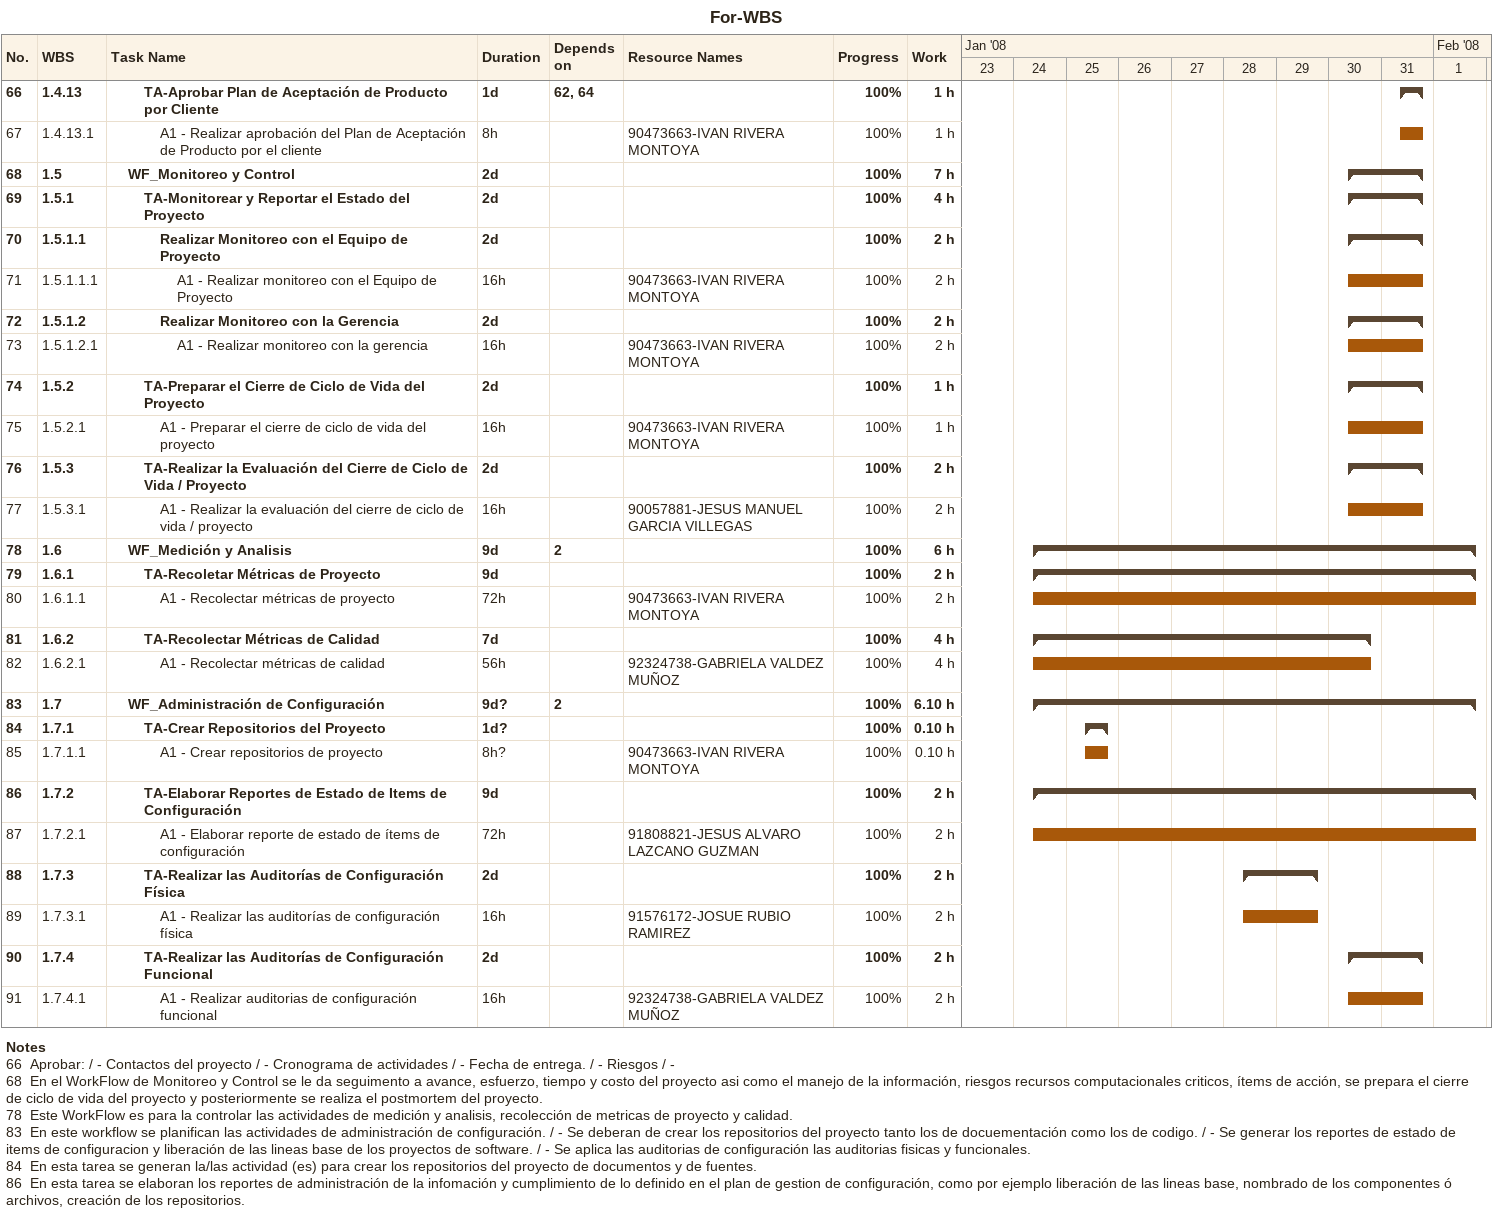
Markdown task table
For-WBS

| ID | WBS | Task | Duration | Start | Finish | Predecessors | Resources | % complete | Work (h) |
|---|---|---|---|---|---|---|---|---|---|
| 66 | 1.4.13 | **TA-Aprobar Plan de Aceptación de Producto por Cliente** | 1d | 2008-01-31 | 2008-01-31 | 62, 64 |  | 100 | 1 |
| 67 | 1.4.13.1 | A1 - Realizar aprobación del Plan de Aceptación de Producto por el cliente | 8h | 2008-01-31 | 2008-01-31 |  | 90473663-IVAN RIVERA MONTOYA | 100 | 1 |
| 68 | 1.5 | **WF_Monitoreo y Control** | 2d | 2008-01-30 | 2008-01-31 |  |  | 100 | 7 |
| 69 | 1.5.1 | **TA-Monitorear y Reportar el Estado del Proyecto** | 2d | 2008-01-30 | 2008-01-31 |  |  | 100 | 4 |
| 70 | 1.5.1.1 | **Realizar Monitoreo con el Equipo de Proyecto** | 2d | 2008-01-30 | 2008-01-31 |  |  | 100 | 2 |
| 71 | 1.5.1.1.1 | A1 - Realizar monitoreo con el Equipo de Proyecto | 16h | 2008-01-30 | 2008-01-31 |  | 90473663-IVAN RIVERA MONTOYA | 100 | 2 |
| 72 | 1.5.1.2 | **Realizar Monitoreo con la Gerencia** | 2d | 2008-01-30 | 2008-01-31 |  |  | 100 | 2 |
| 73 | 1.5.1.2.1 | A1 - Realizar monitoreo con la gerencia | 16h | 2008-01-30 | 2008-01-31 |  | 90473663-IVAN RIVERA MONTOYA | 100 | 2 |
| 74 | 1.5.2 | **TA-Preparar el Cierre de Ciclo de Vida del Proyecto** | 2d | 2008-01-30 | 2008-01-31 |  |  | 100 | 1 |
| 75 | 1.5.2.1 | A1 - Preparar el cierre de ciclo de vida del proyecto | 16h | 2008-01-30 | 2008-01-31 |  | 90473663-IVAN RIVERA MONTOYA | 100 | 1 |
| 76 | 1.5.3 | **TA-Realizar la Evaluación del Cierre de Ciclo de Vida / Proyecto** | 2d | 2008-01-30 | 2008-01-31 |  |  | 100 | 2 |
| 77 | 1.5.3.1 | A1 - Realizar la evaluación del cierre de ciclo de vida / proyecto | 16h | 2008-01-30 | 2008-01-31 |  | 90057881-JESUS MANUEL GARCIA VILLEGAS | 100 | 2 |
| 78 | 1.6 | **WF_Medición y Analisis** | 9d | 2008-01-24 | 2008-02-01 | 2 |  | 100 | 6 |
| 79 | 1.6.1 | **TA-Recoletar Métricas de Proyecto** | 9d | 2008-01-24 | 2008-02-01 |  |  | 100 | 2 |
| 80 | 1.6.1.1 | A1 - Recolectar métricas de proyecto | 72h | 2008-01-24 | 2008-02-01 |  | 90473663-IVAN RIVERA MONTOYA | 100 | 2 |
| 81 | 1.6.2 | **TA-Recolectar Métricas de Calidad** | 7d | 2008-01-24 | 2008-01-30 |  |  | 100 | 4 |
| 82 | 1.6.2.1 | A1 - Recolectar métricas de calidad | 56h | 2008-01-24 | 2008-01-30 |  | 92324738-GABRIELA VALDEZ MUÑOZ | 100 | 4 |
| 83 | 1.7 | **WF_Administración de Configuración** | 9d? | 2008-01-24 | 2008-02-01 | 2 |  | 100 | 6.10 |
| 84 | 1.7.1 | **TA-Crear Repositorios del Proyecto** | 1d? | 2008-01-25 | 2008-01-25 |  |  | 100 | 0.10 |
| 85 | 1.7.1.1 | A1 - Crear repositorios de proyecto | 8h? | 2008-01-25 | 2008-01-25 |  | 90473663-IVAN RIVERA MONTOYA | 100 | 0.10 |
| 86 | 1.7.2 | **TA-Elaborar Reportes de Estado de Items de Configuración** | 9d | 2008-01-24 | 2008-02-01 |  |  | 100 | 2 |
| 87 | 1.7.2.1 | A1 - Elaborar reporte de estado de ítems de configuración | 72h | 2008-01-24 | 2008-02-01 |  | 91808821-JESUS ALVARO LAZCANO GUZMAN | 100 | 2 |
| 88 | 1.7.3 | **TA-Realizar las Auditorías de Configuración Física** | 2d | 2008-01-28 | 2008-01-29 |  |  | 100 | 2 |
| 89 | 1.7.3.1 | A1 - Realizar las auditorías de configuración física | 16h | 2008-01-28 | 2008-01-29 |  | 91576172-JOSUE RUBIO RAMIREZ | 100 | 2 |
| 90 | 1.7.4 | **TA-Realizar las Auditorías de Configuración Funcional** | 2d | 2008-01-30 | 2008-01-31 |  |  | 100 | 2 |
| 91 | 1.7.4.1 | A1 - Realizar auditorias de configuración funcional | 16h | 2008-01-30 | 2008-01-31 |  | 92324738-GABRIELA VALDEZ MUÑOZ | 100 | 2 |

Notes
- 66: Aprobar: / - Contactos del proyecto / - Cronograma de actividades / - Fecha de entrega. / - Riesgos / -
- 68: En el WorkFlow de Monitoreo y Control se le da seguimento a avance, esfuerzo, tiempo y costo del proyecto asi como el manejo de la información, riesgos recursos computacionales criticos, ítems de acción, se prepara el cierre de ciclo de vida del proyecto y posteriormente se realiza el postmortem del proyecto.
- 78: Este WorkFlow es para la controlar las actividades de medición y analisis, recolección de metricas de proyecto y calidad.
- 83: En este workflow se planifican las actividades de administración de configuración. / - Se deberan de crear los repositorios del proyecto tanto los de docuementación como los de codigo. / - Se generar los reportes de estado de items de configuracion y liberación de las lineas base de los proyectos de software. / - Se aplica las auditorias de configuración las auditorias fisicas y funcionales.
- 84: En esta tarea se generan la/las actividad (es) para crear los repositorios del proyecto de documentos y de fuentes.
- 86: En esta tarea se elaboran los reportes de administración de la infomación y cumplimiento de lo definido en el plan de gestion de configuración, como por ejemplo liberación de las lineas base, nombrado de los componentes ó archivos, creación de los repositorios.
